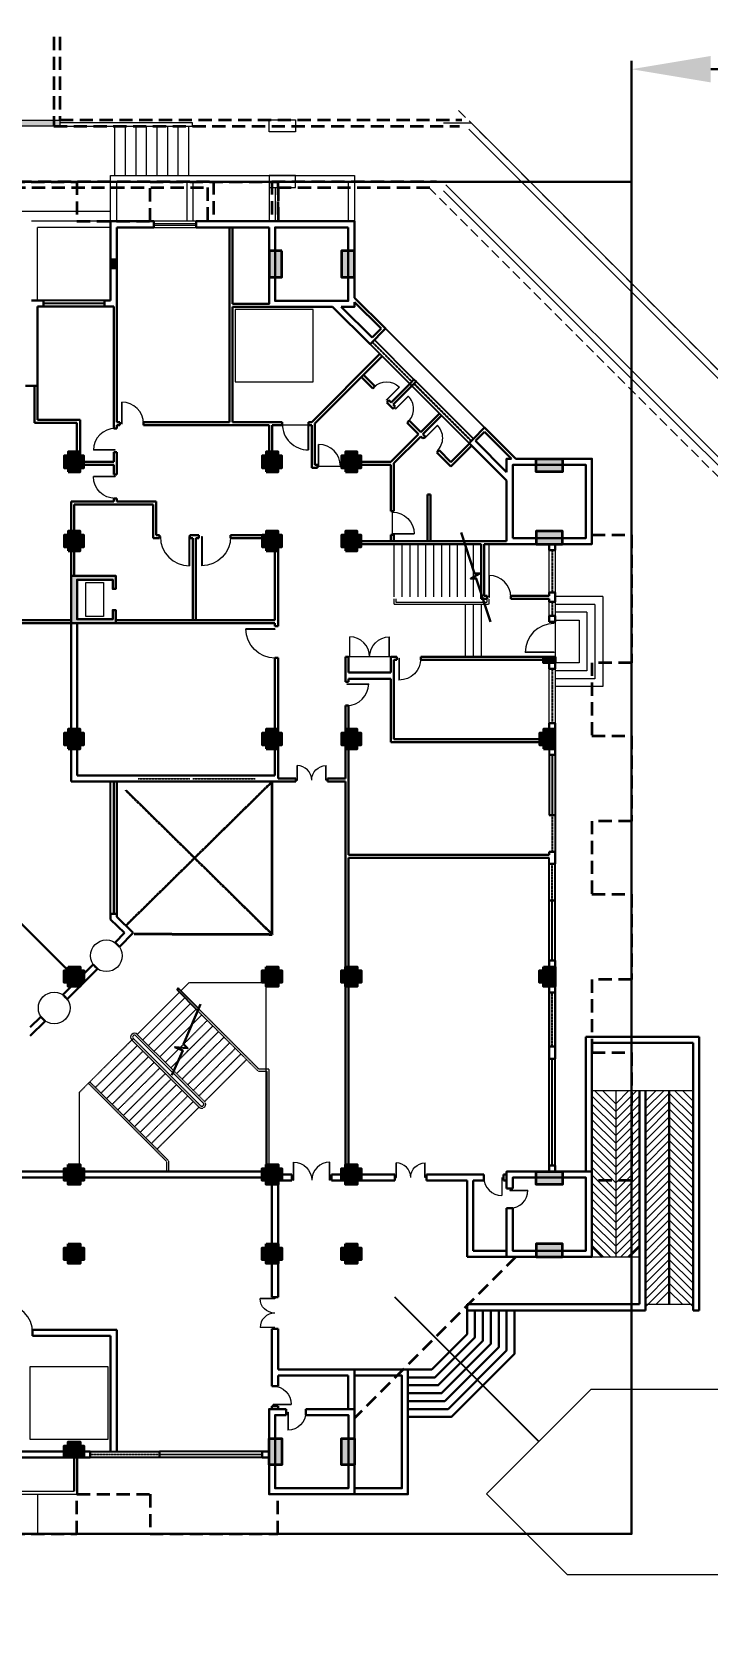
# Model space of a CAD drawing. Header units: inches. Extents: x 5542223 to 12533222, y 497239 to 5189502.
# Drawn here: x 7030110 to 7055711, y 2050837 to 2111526 of the extents above; entities that cross this region are included whole.
import ezdxf

# ---------------------------------------------------------------- set-up
doc = ezdxf.new("R2010")
doc.units = ezdxf.units.IN
doc.header["$MEASUREMENT"] = 0
for name, pattern in [('HIDDEN', [0.375, 0.25, -0.125]), ('HIDDEN2', [0.1875, 0.125, -0.0625]), ('HIDDENX2', [0.75, 0.5, -0.25])]:
    doc.linetypes.add(name, pattern=pattern)
doc.layers.get('0').update_dxf_attribs({"color": 1})
doc.layers.add('BlkTAdmin', color=7, linetype='Continuous')
doc.layers.add('SiteGrid2', color=4, linetype='Continuous')
for name, color, linetype, lineweight in [('BlockLib', 7, 'Continuous', 30), ('BlockSch', 7, 'Continuous', 30), ('col-fill', 7, 'Continuous', 9), ('Column', 7, 'Continuous', 35), ('DOOR', 7, 'Continuous', 9), ('ELE', 7, 'Continuous', 13), ('Elevation5', 7, 'Continuous', 25), ('GH phase i', 7, 'Continuous', 9), ('Glass', 251, 'Continuous', 20), ('lift-car', 7, 'Continuous', 18), ('PROJECTION', 7, 'HIDDEN', 18), ('Projection1', 8, 'HIDDENX2', 35), ('Railling', 7, 'Continuous', 20), ('Ramp', 7, 'Continuous', 13), ('S_Ramp', 7, 'Continuous', 5), ('SchLandscape', 7, 'Continuous', 13), ('sec', 7, 'Continuous', 18), ('STAIR', 253, 'Continuous', 5), ('Stair_Projection', 7, 'HIDDEN2', 18), ('WALL', 7, 'Continuous', 30), ('wall-finish-', 251, 'Continuous', 9)]:
    doc.layers.add(name, color=color, linetype=linetype, lineweight=lineweight)
doc.styles.add('NITIN', font='ARIALN.TTF', dxfattribs={"width": 0.75})
doc.dimstyles.new('Dim', dxfattribs={"dimtxt": 5000, "dimasz": 3000, "dimexe": 200, "dimexo": 100, "dimgap": 1000, "dimtad": 1, "dimtxsty": 'NITIN', "dimcen": 2.5, "dimdle": 2000, "dimclrd": 256, "dimclre": 256, "dimclrt": 256, "dimadec": 0, "dimazin": 0, "dimtfac": 1, "dimtmove": 0, "dimatfit": 3, "dimfxl": 1, "dimlwd": -1, "dimlwe": -1, "dimarcsym": 0})

# ---------------------------------------------------------------- blocks, each defined once
blk = doc.blocks.new('*D162')
at = {"layer": 'BlockSch', "ltscale": 0.1, "transparency": 16777216}
for p, q in [((7052817, 2110335), (7052817, 2109919)), ((7091757, 2110335), (7091757, 2109919)), ((7055817, 2110119), (7088757, 2110119))]:
    blk.add_line(p, q, dxfattribs=at)
for points in [[(7055817, 2110619), (7055817, 2109619), (7052817, 2110119)], [(7088757, 2110619), (7088757, 2109619), (7091757, 2110119)]]:
    blk.add_solid(points, dxfattribs=at)
at = {"layer": 'Defpoints', "color": 0, "ltscale": 0.1, "transparency": 16777216}
for p in [(7052817, 2110435), (7091757, 2110435), (7091757, 2110119)]:
    blk.add_point(p, dxfattribs=at)
at = {"layer": 'BlockSch', "ltscale": 0.1, "transparency": 16777216, "insert": (7072287, 2113672), "char_height": 5000, "attachment_point": 5, "style": 'NITIN'}
blk.add_mtext('38940', dxfattribs=at)
blk = doc.blocks.new('Doorr')
for p, q in [((0, -0.458), (0, -0.444)), ((0, -0.444), (0.917, -0.444)), ((0, -0.458), (0.917, -0.458))]:
    blk.add_line(p, q)
blk.add_arc((0, -0.458), 0.917, 0, 90)
blk = doc.blocks.new('Door')
for p, q in [((0, 0.458), (0, 0.444)), ((0, 0.458), (0.917, 0.458)), ((0, 0.444), (0.917, 0.444))]:
    blk.add_line(p, q)
blk.add_arc((0, 0.458), 0.917, 270, 360)
blk = doc.blocks.new('ACA_LIB')
at = {"layer": 'col-fill', "ltscale": 1.5}
for points in [[(40785, 46465), (41015, 46465), (41015, 46765), (40785, 46765)], [(39285, 34800), (40977, 34800), (40977, 34300), (40865, 34300), (40865, 34650), (39515, 34650), (39515, 33150), (40865, 33150), (40865, 33500), (40977, 33500), (40977, 33000), (39285, 33000)], [(57624, 31730), (57174, 31730), (57174, 31500), (57624, 31500)], [(57625, 28840), (57625, 28990), (57175, 28990), (57175, 28840), (57025, 28840), (57025, 28390), (57175, 28390), (57175, 28240), (57625, 28240), (57625, 28390)], [(57625, 19840), (57625, 19990), (57175, 19990), (57175, 19840), (57025, 19840), (57025, 19390), (57175, 19390), (57175, 19240), (57625, 19240), (57625, 19390)], [(39175, 1840), (39025, 1840), (39025, 1390), (39775, 1390), (39775, 1840), (39625, 1840), (39625, 1990), (39175, 1990)]]:
    blk.add_hatch(color=256, dxfattribs=at).paths.add_polyline_path(points)
at = {"layer": 'col-fill', "linetype": 'Continuous', "ltscale": 1.5}
for points in [[(47275, 47115), (46785, 47115), (46785, 46115), (47275, 46115)], [(50015, 47115), (49525, 47115), (49525, 46115), (50015, 46115)], [(57900, 39230), (57900, 38740), (56900, 38740), (56900, 39230)], [(57900, 36000), (57900, 36490), (56900, 36490), (56900, 36000)], [(57900, 12230), (57900, 11740), (56900, 11740), (56900, 12230)], [(57900, 9000), (57900, 9490), (56900, 9490), (56900, 9000)], [(47275, 1115), (46785, 1115), (46785, 2115), (47275, 2115)], [(50015, 1115), (49525, 1115), (49525, 2115), (50015, 2115)]]:
    blk.add_hatch(color=256, dxfattribs=at).paths.add_polyline_path(points)
at = {"layer": 'col-fill', "ltscale": 1.5}
h = blk.add_hatch(color=256, dxfattribs=at)
h.paths.add_polyline_path([(39625, 38740), (39175, 38740), (39175, 38890), (39400, 39115), (39625, 38890)])
h.paths.add_polyline_path([(39775, 38890), (39625, 38890), (39400, 39115), (39625, 39340), (39775, 39340)])
h.paths.add_polyline_path([(39400, 39115), (39175, 38890), (39025, 38890), (39025, 39340), (39175, 39340)])
h.paths.add_polyline_path([(39625, 39340), (39400, 39115), (39175, 39340), (39175, 39490), (39625, 39490)])
h = blk.add_hatch(color=256, dxfattribs=at)
h.paths.add_polyline_path([(47125, 38740), (46675, 38740), (46675, 38890), (46900, 39115), (47125, 38890)])
h.paths.add_polyline_path([(47275, 38890), (47125, 38890), (46900, 39115), (47125, 39340), (47275, 39340)])
h.paths.add_polyline_path([(46900, 39115), (46675, 38890), (46525, 38890), (46525, 39340), (46675, 39340)])
h.paths.add_polyline_path([(47125, 39340), (46900, 39115), (46675, 39340), (46675, 39490), (47125, 39490)])
h = blk.add_hatch(color=256, dxfattribs=at)
h.paths.add_polyline_path([(50125, 38740), (49675, 38740), (49675, 38890), (49900, 39115), (50125, 38890)])
h.paths.add_polyline_path([(50275, 38890), (50125, 38890), (49900, 39115), (50125, 39340), (50275, 39340)])
h.paths.add_polyline_path([(49900, 39115), (49675, 38890), (49525, 38890), (49525, 39340), (49675, 39340)])
h.paths.add_polyline_path([(50125, 39340), (49900, 39115), (49675, 39340), (49675, 39490), (50125, 39490)])
h = blk.add_hatch(color=256, dxfattribs=at)
h.paths.add_polyline_path([(39625, 35740), (39175, 35740), (39175, 35890), (39400, 36115), (39625, 35890)])
h.paths.add_polyline_path([(39775, 35890), (39625, 35890), (39400, 36115), (39625, 36340), (39775, 36340)])
h.paths.add_polyline_path([(39400, 36115), (39175, 35890), (39025, 35890), (39025, 36340), (39175, 36340)])
h.paths.add_polyline_path([(39625, 36340), (39400, 36115), (39175, 36340), (39175, 36490), (39625, 36490)])
h = blk.add_hatch(color=256, dxfattribs=at)
h.paths.add_polyline_path([(47125, 35740), (46675, 35740), (46675, 35890), (46900, 36115), (47125, 35890)])
h.paths.add_polyline_path([(47275, 35890), (47125, 35890), (46900, 36115), (47125, 36340), (47275, 36340)])
h.paths.add_polyline_path([(46900, 36115), (46675, 35890), (46525, 35890), (46525, 36340), (46675, 36340)])
h.paths.add_polyline_path([(47125, 36340), (46900, 36115), (46675, 36340), (46675, 36490), (47125, 36490)])
h = blk.add_hatch(color=256, dxfattribs=at)
h.paths.add_polyline_path([(50125, 35740), (49675, 35740), (49675, 35890), (49900, 36115), (50125, 35890)])
h.paths.add_polyline_path([(50275, 35890), (50125, 35890), (49900, 36115), (50125, 36340), (50275, 36340)])
h.paths.add_polyline_path([(49900, 36115), (49675, 35890), (49525, 35890), (49525, 36340), (49675, 36340)])
h.paths.add_polyline_path([(50125, 36340), (49900, 36115), (49675, 36340), (49675, 36490), (50125, 36490)])
h = blk.add_hatch(color=256, dxfattribs=at)
h.paths.add_polyline_path([(39625, 28240), (39175, 28240), (39175, 28390), (39400, 28615), (39625, 28390)])
h.paths.add_polyline_path([(39775, 28390), (39625, 28390), (39400, 28615), (39625, 28840), (39775, 28840)])
h.paths.add_polyline_path([(39400, 28615), (39175, 28390), (39025, 28390), (39025, 28840), (39175, 28840)])
h.paths.add_polyline_path([(39625, 28840), (39400, 28615), (39175, 28840), (39175, 28990), (39625, 28990)])
h = blk.add_hatch(color=256, dxfattribs=at)
h.paths.add_polyline_path([(47125, 28240), (46675, 28240), (46675, 28390), (46900, 28615), (47125, 28390)])
h.paths.add_polyline_path([(47275, 28390), (47125, 28390), (46900, 28615), (47125, 28840), (47275, 28840)])
h.paths.add_polyline_path([(46900, 28615), (46675, 28390), (46525, 28390), (46525, 28840), (46675, 28840)])
h.paths.add_polyline_path([(47125, 28840), (46900, 28615), (46675, 28840), (46675, 28990), (47125, 28990)])
h = blk.add_hatch(color=256, dxfattribs=at)
h.paths.add_polyline_path([(50125, 28240), (49675, 28240), (49675, 28390), (49900, 28615), (50125, 28390)])
h.paths.add_polyline_path([(50275, 28390), (50125, 28390), (49900, 28615), (50125, 28840), (50275, 28840)])
h.paths.add_polyline_path([(49900, 28615), (49675, 28390), (49525, 28390), (49525, 28840), (49675, 28840)])
h.paths.add_polyline_path([(50125, 28840), (49900, 28615), (49675, 28840), (49675, 28990), (50125, 28990)])
h = blk.add_hatch(color=256, dxfattribs=at)
h.paths.add_polyline_path([(39625, 19990), (39175, 19990), (39175, 19840), (39400, 19615), (39625, 19840)])
h.paths.add_polyline_path([(39775, 19840), (39625, 19840), (39400, 19615), (39625, 19390), (39775, 19390)])
h.paths.add_polyline_path([(39400, 19615), (39175, 19840), (39025, 19840), (39025, 19390), (39175, 19390)])
h.paths.add_polyline_path([(39625, 19390), (39400, 19615), (39175, 19390), (39175, 19240), (39625, 19240)])
h = blk.add_hatch(color=256, dxfattribs=at)
h.paths.add_polyline_path([(47125, 19990), (46675, 19990), (46675, 19840), (46900, 19615), (47125, 19840)])
h.paths.add_polyline_path([(47275, 19840), (47125, 19840), (46900, 19615), (47125, 19390), (47275, 19390)])
h.paths.add_polyline_path([(46900, 19615), (46675, 19840), (46525, 19840), (46525, 19390), (46675, 19390)])
h.paths.add_polyline_path([(47125, 19390), (46900, 19615), (46675, 19390), (46675, 19240), (47125, 19240)])
h = blk.add_hatch(color=256, dxfattribs=at)
h.paths.add_polyline_path([(50125, 19990), (49675, 19990), (49675, 19840), (49900, 19615), (50125, 19840)])
h.paths.add_polyline_path([(50275, 19840), (50125, 19840), (49900, 19615), (50125, 19390), (50275, 19390)])
h.paths.add_polyline_path([(49900, 19615), (49675, 19840), (49525, 19840), (49525, 19390), (49675, 19390)])
h.paths.add_polyline_path([(50125, 19390), (49900, 19615), (49675, 19390), (49675, 19240), (50125, 19240)])
h = blk.add_hatch(color=256, dxfattribs=at)
h.paths.add_polyline_path([(39625, 12490), (39175, 12490), (39175, 12340), (39400, 12115), (39625, 12340)])
h.paths.add_polyline_path([(39775, 12340), (39625, 12340), (39400, 12115), (39625, 11890), (39775, 11890)])
h.paths.add_polyline_path([(39400, 12115), (39175, 12340), (39025, 12340), (39025, 11890), (39175, 11890)])
h.paths.add_polyline_path([(39625, 11890), (39400, 12115), (39175, 11890), (39175, 11740), (39625, 11740)])
h = blk.add_hatch(color=256, dxfattribs=at)
h.paths.add_polyline_path([(47125, 12490), (46675, 12490), (46675, 12340), (46900, 12115), (47125, 12340)])
h.paths.add_polyline_path([(47275, 12340), (47125, 12340), (46900, 12115), (47125, 11890), (47275, 11890)])
h.paths.add_polyline_path([(46900, 12115), (46675, 12340), (46525, 12340), (46525, 11890), (46675, 11890)])
h.paths.add_polyline_path([(47125, 11890), (46900, 12115), (46675, 11890), (46675, 11740), (47125, 11740)])
h = blk.add_hatch(color=256, dxfattribs=at)
h.paths.add_polyline_path([(50125, 12490), (49675, 12490), (49675, 12340), (49900, 12115), (50125, 12340)])
h.paths.add_polyline_path([(50275, 12340), (50125, 12340), (49900, 12115), (50125, 11890), (50275, 11890)])
h.paths.add_polyline_path([(49900, 12115), (49675, 12340), (49525, 12340), (49525, 11890), (49675, 11890)])
h.paths.add_polyline_path([(50125, 11890), (49900, 12115), (49675, 11890), (49675, 11740), (50125, 11740)])
h = blk.add_hatch(color=256, dxfattribs=at)
h.paths.add_polyline_path([(39625, 9490), (39175, 9490), (39175, 9340), (39400, 9115), (39625, 9340)])
h.paths.add_polyline_path([(39775, 9340), (39625, 9340), (39400, 9115), (39625, 8890), (39775, 8890)])
h.paths.add_polyline_path([(39400, 9115), (39175, 9340), (39025, 9340), (39025, 8890), (39175, 8890)])
h.paths.add_polyline_path([(39625, 8890), (39400, 9115), (39175, 8890), (39175, 8740), (39625, 8740)])
h = blk.add_hatch(color=256, dxfattribs=at)
h.paths.add_polyline_path([(47125, 9490), (46675, 9490), (46675, 9340), (46900, 9115), (47125, 9340)])
h.paths.add_polyline_path([(47275, 9340), (47125, 9340), (46900, 9115), (47125, 8890), (47275, 8890)])
h.paths.add_polyline_path([(46900, 9115), (46675, 9340), (46525, 9340), (46525, 8890), (46675, 8890)])
h.paths.add_polyline_path([(47125, 8890), (46900, 9115), (46675, 8890), (46675, 8740), (47125, 8740)])
h = blk.add_hatch(color=256, dxfattribs=at)
h.paths.add_polyline_path([(50125, 9490), (49675, 9490), (49675, 9340), (49900, 9115), (50125, 9340)])
h.paths.add_polyline_path([(50275, 9340), (50125, 9340), (49900, 9115), (50125, 8890), (50275, 8890)])
h.paths.add_polyline_path([(49900, 9115), (49675, 9340), (49525, 9340), (49525, 8890), (49675, 8890)])
h.paths.add_polyline_path([(50125, 8890), (49900, 9115), (49675, 8890), (49675, 8740), (50125, 8740)])
at = {"layer": 'GH phase i'}
blk.add_hatch(color=256, dxfattribs=at).paths.add_polyline_path([(36285, 52060), (38865, 52060), (38865, 51838), (36285, 51838)])
at = {"ltscale": 1.5}
for p, q in [((58785, 17330), (63075, 17330)), ((58785, 12230), (58785, 17330)), ((59015, 17100), (62845, 17100)), ((59015, 12230), (59015, 17100)), ((62845, 17100), (62845, 6970)), ((63075, 17330), (63075, 6970)), ((60815, 15300), (60815, 7200)), ((61045, 15300), (61045, 6970)), ((61045, 15300), (61045, 6970)), ((61945, 7200), (61945, 15300)), ((60815, 11614), (60815, 7200)), ((54285, 7200), (60815, 7200)), ((54285, 6970), (54285, 7200)), ((54285, 6970), (61045, 6970)), ((60815, 7200), (59015, 7200)), ((60815, 7200), (59015, 7200)), ((62845, 6970), (63075, 6970)), ((39400, 1390), (39400, 115)), ((39515, 1390), (39515, 0))]:
    blk.add_line(p, q, dxfattribs=at)
for points in [[(54066, 36438), (54570, 34885), (54769, 34889), (54424, 34690), (54632, 34697), (55167, 33049)], [(43104, 15886), (43515, 16809), (43217, 16942), (43700, 16901), (43546, 17055), (44182, 18573)], [(54285, 6970), (54285, 6070), (52945, 4730), (52045, 4730)], [(54585, 6970), (54585, 5946), (53069, 4430), (52045, 4430)], [(54885, 6970), (54885, 5821), (53194, 4130), (52045, 4130)], [(55185, 6970), (55185, 5697), (53318, 3830), (52045, 3830)], [(55485, 6970), (55485, 5573), (53442, 3530), (52045, 3530)], [(55785, 6970), (55785, 5449), (53566, 3230), (52045, 3230)], [(56085, 6970), (56085, 5324), (53691, 2930), (52045, 2930)], [(50015, 230), (50015, 4730), (52045, 4730), (52045, 0), (50015, 0)], [(50015, 4500), (51815, 4500), (51815, 230), (50015, 230)]]:
    blk.add_lwpolyline(points, dxfattribs=at)
at = {"layer": 'Column', "ltscale": 1.5}
blk.add_lwpolyline([(40785, 46465), (41015, 46465), (41015, 46765), (40785, 46765)], close=True, dxfattribs=at)
at = {"layer": 'Column', "linetype": 'Continuous', "ltscale": 1.5}
for points in [[(47275, 47115), (46785, 47115), (46785, 46115), (47275, 46115), (47275, 47115), (47275, 47115)], [(50015, 47115), (49525, 47115), (49525, 46115), (50015, 46115), (50015, 47115), (50015, 47115)], [(57900, 39230), (57900, 38740), (56900, 38740), (56900, 39230), (57900, 39230), (57900, 39230)], [(57900, 36000), (57900, 36490), (56900, 36490), (56900, 36000), (57900, 36000), (57900, 36000)], [(57900, 12230), (57900, 11740), (56900, 11740), (56900, 12230), (57900, 12230), (57900, 12230)], [(57900, 9000), (57900, 9490), (56900, 9490), (56900, 9000), (57900, 9000), (57900, 9000)], [(47275, 1115), (46785, 1115), (46785, 2115), (47275, 2115), (47275, 1115), (47275, 1115)], [(50015, 1115), (49525, 1115), (49525, 2115), (50015, 2115), (50015, 1115), (50015, 1115)]]:
    blk.add_lwpolyline(points, dxfattribs=at)
at = {"layer": 'Column', "ltscale": 1.5}
for points in [[(39175, 38740), (39625, 38740), (39625, 38890), (39775, 38890), (39775, 39340), (39625, 39340), (39625, 39490), (39175, 39490), (39175, 39340), (39025, 39340), (39025, 38890), (39175, 38890), (39175, 38740)], [(39175, 38740), (39625, 38740), (39625, 38890), (39775, 38890), (39775, 39340), (39625, 39340), (39625, 39490), (39175, 39490), (39175, 39340), (39025, 39340), (39025, 38890), (39175, 38890), (39175, 38740)], [(46675, 38740), (47125, 38740), (47125, 38890), (47275, 38890), (47275, 39340), (47125, 39340), (47125, 39490), (46675, 39490), (46675, 39340), (46525, 39340), (46525, 38890), (46675, 38890), (46675, 38740)], [(49675, 38740), (50125, 38740), (50125, 38890), (50275, 38890), (50275, 39340), (50125, 39340), (50125, 39490), (49675, 39490), (49675, 39340), (49525, 39340), (49525, 38890), (49675, 38890), (49675, 38740)], [(39175, 35740), (39625, 35740), (39625, 35890), (39775, 35890), (39775, 36340), (39625, 36340), (39625, 36490), (39175, 36490), (39175, 36340), (39025, 36340), (39025, 35890), (39175, 35890), (39175, 35740)], [(39175, 35740), (39625, 35740), (39625, 35890), (39775, 35890), (39775, 36340), (39625, 36340), (39625, 36490), (39175, 36490), (39175, 36340), (39025, 36340), (39025, 35890), (39175, 35890), (39175, 35740)], [(46675, 35740), (47125, 35740), (47125, 35890), (47275, 35890), (47275, 36340), (47125, 36340), (47125, 36490), (46675, 36490), (46675, 36340), (46525, 36340), (46525, 35890), (46675, 35890), (46675, 35740)], [(49675, 35740), (50125, 35740), (50125, 35890), (50275, 35890), (50275, 36340), (50125, 36340), (50125, 36490), (49675, 36490), (49675, 36340), (49525, 36340), (49525, 35890), (49675, 35890), (49675, 35740)], [(57624, 31730), (57624, 31500), (57174, 31500), (57174, 31730), (57624, 31730)], [(39175, 28240), (39625, 28240), (39625, 28390), (39775, 28390), (39775, 28840), (39625, 28840), (39625, 28990), (39175, 28990), (39175, 28840), (39025, 28840), (39025, 28390), (39175, 28390), (39175, 28240)], [(39175, 28240), (39625, 28240), (39625, 28390), (39775, 28390), (39775, 28840), (39625, 28840), (39625, 28990), (39175, 28990), (39175, 28840), (39025, 28840), (39025, 28390), (39175, 28390), (39175, 28240)], [(46675, 28240), (47125, 28240), (47125, 28390), (47275, 28390), (47275, 28840), (47125, 28840), (47125, 28990), (46675, 28990), (46675, 28840), (46525, 28840), (46525, 28390), (46675, 28390), (46675, 28240)], [(49675, 28240), (50125, 28240), (50125, 28390), (50275, 28390), (50275, 28840), (50125, 28840), (50125, 28990), (49675, 28990), (49675, 28840), (49525, 28840), (49525, 28390), (49675, 28390), (49675, 28240)], [(57175, 28240), (57625, 28240), (57625, 28390), (57625, 28390), (57625, 28840), (57625, 28840), (57625, 28990), (57175, 28990), (57175, 28840), (57025, 28840), (57025, 28390), (57175, 28390), (57175, 28240)], [(39175, 19990), (39625, 19990), (39625, 19840), (39775, 19840), (39775, 19390), (39625, 19390), (39625, 19240), (39175, 19240), (39175, 19390), (39025, 19390), (39025, 19840), (39175, 19840), (39175, 19990)], [(39175, 19990), (39625, 19990), (39625, 19840), (39775, 19840), (39775, 19390), (39625, 19390), (39625, 19240), (39175, 19240), (39175, 19390), (39025, 19390), (39025, 19840), (39175, 19840), (39175, 19990)], [(46675, 19990), (47125, 19990), (47125, 19840), (47275, 19840), (47275, 19390), (47125, 19390), (47125, 19240), (46675, 19240), (46675, 19390), (46525, 19390), (46525, 19840), (46675, 19840), (46675, 19990)], [(49675, 19990), (50125, 19990), (50125, 19840), (50275, 19840), (50275, 19390), (50125, 19390), (50125, 19240), (49675, 19240), (49675, 19390), (49525, 19390), (49525, 19840), (49675, 19840), (49675, 19990)], [(57175, 19990), (57625, 19990), (57625, 19840), (57625, 19840), (57625, 19390), (57625, 19390), (57625, 19240), (57175, 19240), (57175, 19390), (57025, 19390), (57025, 19840), (57175, 19840), (57175, 19990)], [(39175, 12490), (39625, 12490), (39625, 12340), (39775, 12340), (39775, 11890), (39625, 11890), (39625, 11740), (39175, 11740), (39175, 11890), (39025, 11890), (39025, 12340), (39175, 12340), (39175, 12490)], [(39175, 12490), (39625, 12490), (39625, 12340), (39775, 12340), (39775, 11890), (39625, 11890), (39625, 11740), (39175, 11740), (39175, 11890), (39025, 11890), (39025, 12340), (39175, 12340), (39175, 12490)], [(46675, 12490), (47125, 12490), (47125, 12340), (47275, 12340), (47275, 11890), (47125, 11890), (47125, 11740), (46675, 11740), (46675, 11890), (46525, 11890), (46525, 12340), (46675, 12340), (46675, 12490)], [(49675, 12490), (50125, 12490), (50125, 12340), (50275, 12340), (50275, 11890), (50125, 11890), (50125, 11740), (49675, 11740), (49675, 11890), (49525, 11890), (49525, 12340), (49675, 12340), (49675, 12490)], [(39175, 9490), (39625, 9490), (39625, 9340), (39775, 9340), (39775, 8890), (39625, 8890), (39625, 8740), (39175, 8740), (39175, 8890), (39025, 8890), (39025, 9340), (39175, 9340), (39175, 9490)], [(39175, 9490), (39625, 9490), (39625, 9340), (39775, 9340), (39775, 8890), (39625, 8890), (39625, 8740), (39175, 8740), (39175, 8890), (39025, 8890), (39025, 9340), (39175, 9340), (39175, 9490)], [(46675, 9490), (47125, 9490), (47125, 9340), (47275, 9340), (47275, 8890), (47125, 8890), (47125, 8740), (46675, 8740), (46675, 8890), (46525, 8890), (46525, 9340), (46675, 9340), (46675, 9490)], [(49675, 9490), (50125, 9490), (50125, 9340), (50275, 9340), (50275, 8890), (50125, 8890), (50125, 8740), (49675, 8740), (49675, 8890), (49525, 8890), (49525, 9340), (49675, 9340), (49675, 9490)], [(39775, 1390), (39025, 1390), (39025, 1840), (39175, 1840), (39175, 1990), (39625, 1990), (39625, 1840), (39775, 1840), (39775, 1390)]]:
    blk.add_lwpolyline(points, dxfattribs=at)
at = {"layer": 'Column', "color": 1, "ltscale": 1.5}
for points in [[(59015, 9400), (59415, 9000)], [(60415, 9000), (60815, 9400)]]:
    blk.add_lwpolyline(points, dxfattribs=at)
at = {"layer": 'DOOR', "ltscale": 1.5}
for p, q in [((48625, 38947), (49525, 38947)), ((51457, 36345), (51457, 37245))]:
    blk.add_line(p, q, dxfattribs=at)
at = {"layer": 'ELE'}
blk.add_line((48285, 40500), (47285, 40500), dxfattribs=at)
at = {"layer": 'Elevation5', "ltscale": 1.5}
for p, q in [((40555, 45230), (38245, 45230)), ((40555, 45000), (38245, 45000)), ((52275, 42240), (50775, 43740)), ((54949, 40414), (51199, 44164)), ((52112, 42077), (50612, 43577)), ((54362, 39827), (52193, 41996)), ((54525, 39990), (52356, 42158)), ((57395, 28390), (57395, 25735)), ((57625, 28390), (57625, 24230)), ((57395, 20220), (57395, 24115)), ((57625, 20220), (57625, 24000)), ((44078, 18325), (43313, 19096)), ((44110, 18400), (43366, 19149)), ((57395, 12460), (57395, 16500)), ((57625, 12460), (57625, 16500)), ((46520, 1390), (39973, 1390)), ((40005, 1620), (42630, 1620)), ((46520, 1620), (42630, 1620))]:
    blk.add_line(p, q, dxfattribs=at)
at = {"layer": 'Elevation5', "ltscale": 3}
for p, q in [((40785, 21990), (40785, 27000)), ((41015, 27000), (41015, 21990))]:
    blk.add_line(p, q, dxfattribs=at)
blk.add_lwpolyline([(41015, 22676), (41015, 22676)], dxfattribs=at)
at = {"layer": 'Elevation5', "ltscale": 1.5}
blk.add_arc((43339, 19123), 37.5, 45, 225, dxfattribs=at)
at = {"layer": 'GH phase i'}
for points in [[(36285, 52060), (38865, 52060), (38865, 51838), (36285, 51838)], [(47785, 51618), (46785, 51618), (46785, 52068), (47785, 52068)], [(47785, 49958), (46785, 49958), (46785, 49508), (47785, 49508)]]:
    blk.add_lwpolyline(points, close=True, dxfattribs=at)
at = {"layer": 'Glass', "lineweight": 0, "ltscale": 1.5}
for p, q in [((42424, 48147), (44024, 48147)), ((42424, 48084), (44024, 48084))]:
    blk.add_line(p, q, dxfattribs=at)
at = {"layer": 'Glass', "ltscale": 1.5}
for p, q in [((40555, 45125), (38245, 45125)), ((40555, 45105), (38245, 45105)), ((57500, 28010), (57500, 25735)), ((57520, 28010), (57520, 25735)), ((40885, 27000), (40885, 21990)), ((40932, 27000), (40932, 21990)), ((57500, 20220), (57500, 22495)), ((57520, 20220), (57520, 22495)), ((57500, 12460), (57500, 16500)), ((57520, 12460), (57520, 16500)), ((46520, 1515), (42630, 1515)), ((46520, 1495), (42630, 1495))]:
    blk.add_line(p, q, dxfattribs=at)
at = {"layer": 'Glass', "linetype": 'HIDDENX2', "ltscale": 1.5}
for p, q in [((50686, 43651), (52186, 42151)), ((50700, 43665), (52200, 42165)), ((54436, 39901), (52267, 42070)), ((54450, 39915), (52282, 42084)), ((57500, 35767), (57500, 34160)), ((57520, 35767), (57520, 34160)), ((57500, 33815), (57500, 33282)), ((57520, 33815), (57520, 33282)), ((57500, 31270), (57500, 29220)), ((57520, 31270), (57520, 29220)), ((41823, 27125), (43785, 27125)), ((41823, 27105), (43785, 27105)), ((43900, 27125), (46255, 27125)), ((43900, 27105), (46255, 27105)), ((57500, 25735), (57500, 24345)), ((57520, 25735), (57520, 24345)), ((57500, 22495), (57500, 23885)), ((57520, 22495), (57520, 23885)), ((57500, 16960), (57500, 19010)), ((57520, 16960), (57520, 19010)), ((42630, 1515), (40005, 1515)), ((42630, 1495), (40005, 1495))]:
    blk.add_line(p, q, dxfattribs=at)
at = {"layer": 'Glass', "ltscale": 1.5}
for centre in [(40623, 20402), (38646, 18425)]:
    blk.add_circle(centre, 600, dxfattribs=at)
at = {"layer": 'lift-car', "ltscale": 0.6}
blk.add_lwpolyline([(39840, 34550), (40519, 34550), (40519, 33255), (39840, 33255)], close=True, dxfattribs=at)
at = {"layer": 'Projection1', "ltscale": 1000}
for p, q in [((38635, 55215), (38635, 51838)), ((38865, 55215), (38865, 52068)), ((38635, 51838), (53998, 51838)), ((38865, 52068), (54093, 52068)), ((36305, 49508), (44455, 49508)), ((36535, 49738), (44685, 49738)), ((44455, 49508), (44455, 48230)), ((44685, 49738), (44685, 48230)), ((46895, 49738), (46895, 48230)), ((46895, 49738), (53128, 49738)), ((47125, 49508), (47125, 48230)), ((47125, 49508), (53033, 49508)), ((56133, 9000), (50015, 2882))]:
    blk.add_line(p, q, dxfattribs=at)
at = {"layer": 'Projection1', "ltscale": 3}
for p, q in [((46900, 27000), (41354, 21539)), ((46900, 21230), (46900, 27000)), ((41354, 26676), (46900, 21215)), ((41676, 21233), (46900, 21215))]:
    blk.add_line(p, q, dxfattribs=at)
at = {"layer": 'Projection1', "ltscale": 1.5}
for q in [(39250, 19198), (39145, 18759)]:
    blk.add_line((38980, 18924), q, dxfattribs=at)
at = {"layer": 'Projection1', "ltscale": 1000}
for points in [[(22670, 48230), (22670, 49730), (27510, 49730), (27510, 48230), (30280, 48230), (30280, 49730), (33510, 49730), (33510, 48230), (36280, 48230), (36280, 49730), (39510, 49730), (39510, 48230), (42280, 48230), (42280, 49730), (47120, 49730), (47120, 48230)], [(59015, 36345), (60515, 36345), (60515, 31505), (59015, 31505), (59015, 28735), (60515, 28735), (60515, 25505), (59015, 25505), (59015, 22735), (60515, 22735), (60515, 19505), (59015, 19505), (59015, 16735), (60515, 16735), (60515, 11895), (59015, 11895)], [(22670, 0), (22670, -1500), (27510, -1500), (27510, 0), (30280, 0), (30280, -1500), (33510, -1500), (33510, 0), (36280, 0), (36280, -1500), (39510, -1500), (39510, 0), (42280, 0), (42280, -1500), (47120, -1500), (47120, 0)]]:
    blk.add_lwpolyline(points, dxfattribs=at)
at = {"layer": 'Railling', "ltscale": 1.5}
for p, q in [((40785, 48230), (37785, 48230)), ((38015, 45230), (38015, 48000)), ((40785, 48000), (38015, 48000)), ((43143, 15973), (41742, 17373)), ((43176, 16046), (41795, 17426))]:
    blk.add_line(p, q, dxfattribs=at)
for radius in [148, 72.8]:
    blk.add_arc((41691, 17322), radius, 45, 225, dxfattribs=at)
at = {"layer": 'S_Ramp'}
for p, q in [((59015, 15300), (62845, 15300)), ((59915, 15300), (59915, 9000)), ((59015, 9000), (60815, 9000)), ((61045, 7200), (62845, 7200)), ((61045, 7200), (62845, 7200))]:
    blk.add_line(p, q, dxfattribs=at)
for points in [[(59115, 15300), (59915, 14500), (60715, 15300)], [(59415, 15300), (59915, 14800), (60415, 15300)], [(61445, 15300), (61045, 14900)], [(61745, 15300), (61045, 14600)], [(62845, 14300), (61945, 15200), (61045, 14300)], [(62845, 14600), (62145, 15300)], [(62845, 14900), (62445, 15300)], [(59015, 15100), (59915, 14200), (60815, 15100)], [(59015, 14800), (59915, 13900), (60815, 14800)], [(62845, 14000), (61945, 14900), (61045, 14000)], [(62845, 13700), (61945, 14600), (61045, 13700)], [(59015, 14500), (59915, 13600), (60815, 14500)], [(59015, 14200), (59915, 13300), (60815, 14200)], [(62845, 13400), (61945, 14300), (61045, 13400)], [(62845, 13100), (61945, 14000), (61045, 13100)], [(59015, 13900), (59915, 13000), (60815, 13900)], [(59015, 13600), (59915, 12700), (60815, 13600)], [(62845, 12800), (61945, 13700), (61045, 12800)], [(62845, 12500), (61945, 13400), (61045, 12500)], [(59015, 13300), (59915, 12400), (60815, 13300)], [(59015, 13000), (59915, 12100), (60815, 13000)], [(62845, 12200), (61945, 13100), (61045, 12200)], [(62845, 11900), (61945, 12800), (61045, 11900)], [(59015, 12700), (59915, 11800), (60815, 12700)], [(59015, 12400), (59915, 11500), (60815, 12400)], [(62845, 11600), (61945, 12500), (61045, 11600)], [(62845, 11300), (61945, 12200), (61045, 11300)], [(59015, 12100), (59915, 11200), (60815, 12100)], [(59015, 11800), (59915, 10900), (60815, 11800)], [(62845, 11000), (61945, 11900), (61045, 11000)], [(62845, 10700), (61945, 11600), (61045, 10700)], [(59015, 11500), (59915, 10600), (60815, 11500)], [(59015, 11200), (59915, 10300), (60815, 11200)], [(62845, 10400), (61945, 11300), (61045, 10400)], [(62845, 10100), (61945, 11000), (61045, 10100)], [(59015, 10900), (59915, 10000), (60815, 10900)], [(59015, 10600), (59915, 9700), (60815, 10600)], [(62845, 9800), (61945, 10700), (61045, 9800)], [(62845, 9500), (61945, 10400), (61045, 9500)], [(59015, 10300), (59915, 9400), (60815, 10300)], [(59015, 10000), (59915, 9100), (60815, 10000)], [(62845, 9200), (61945, 10100), (61045, 9200)], [(62845, 8900), (61945, 9800), (61045, 8900)], [(59015, 9700), (59715, 9000)], [(60115, 9000), (60815, 9700)], [(62845, 8600), (61945, 9500), (61045, 8600)], [(62845, 8300), (61945, 9200), (61045, 8300)], [(62845, 8000), (61945, 8900), (61045, 8000)], [(62845, 7700), (61945, 8600), (61045, 7700)], [(62845, 7400), (61945, 8300), (61045, 7400)], [(62845, 7100), (61945, 8000), (61045, 7100)], [(62445, 7200), (61945, 7700), (61445, 7200)]]:
    blk.add_lwpolyline(points, dxfattribs=at)
at = {"layer": 'sec', "lineweight": 0, "ltscale": 1.5}
for p, q in [((44024, 48230), (42424, 48230)), ((42424, 48000), (44024, 48000)), ((36510, 115), (39400, 115)), ((36510, 0), (39515, 0)), ((38015, 0), (38015, -1500)), ((33515, -1500), (38015, -1500))]:
    blk.add_line(p, q, dxfattribs=at)
at = {"layer": 'STAIR', "ltscale": 0.6}
for p, q in [((40935, 51838), (40935, 49958)), ((41335, 51838), (41335, 49958)), ((41735, 51838), (41735, 49958)), ((42135, 51838), (42135, 49958)), ((42535, 51838), (42535, 49958)), ((42935, 51838), (42935, 49958)), ((43335, 51838), (43335, 49958)), ((43735, 51838), (43735, 49958)), ((40785, 48230), (40785, 49958)), ((40785, 49958), (50015, 49958)), ((50015, 49958), (50015, 48230)), ((41015, 49728), (49785, 49728)), ((41015, 48230), (41015, 49728)), ((43685, 48230), (43685, 49728)), ((43915, 48230), (43915, 49728)), ((46785, 49508), (46785, 48230)), ((47015, 49508), (47015, 48230)), ((49785, 49728), (49785, 48230)), ((57400, 34160), (57400, 35767)), ((57625, 35767), (57625, 34160)), ((59425, 34015), (57625, 34015)), ((59425, 34015), (59425, 30600)), ((57400, 33052), (57400, 33815)), ((57625, 33815), (57625, 33282)), ((59125, 33715), (57625, 33715)), ((58825, 33415), (57625, 33415)), ((58825, 33415), (58825, 31200)), ((59125, 33715), (59125, 30900)), ((57625, 33115), (58525, 33115)), ((57625, 33115), (57625, 31500)), ((58525, 33115), (58525, 31500)), ((57400, 29220), (57400, 31270)), ((58525, 31500), (57625, 31500)), ((57625, 31270), (57625, 29220)), ((58825, 31200), (57625, 31200)), ((59125, 30900), (57625, 30900)), ((59425, 30600), (57625, 30600)), ((57400, 19010), (57400, 16960)), ((57625, 16960), (57625, 19010))]:
    blk.add_line(p, q, dxfattribs=at)
at = {"layer": 'STAIR', "ltscale": 1.5}
for p, q in [((51515, 36000), (51515, 34000)), ((51815, 36000), (51815, 34000)), ((52115, 36000), (52115, 34000)), ((52415, 36000), (52415, 34000)), ((52715, 36000), (52715, 34000)), ((53015, 36000), (53015, 34000)), ((53315, 36000), (53315, 34000)), ((53615, 36000), (53615, 34000)), ((53915, 36000), (53915, 34000)), ((54215, 36000), (54215, 34000)), ((51515, 33925), (51515, 33730)), ((51590, 33925), (51590, 33805)), ((54215, 33730), (54215, 31725)), ((54515, 33730), (54515, 31725)), ((54815, 33730), (54815, 31725)), ((55945, 33930), (56220, 33930)), ((51400, 31730), (49790, 31730)), ((41795, 17426), (43389, 19020)), ((43442, 19073), (43754, 19385)), ((42008, 17214), (43599, 18805)), ((42220, 17002), (43811, 18593)), ((42432, 16790), (44023, 18381)), ((42644, 16578), (44235, 18169)), ((42856, 16366), (43546, 17055)), ((43068, 16153), (43348, 16433)), ((43667, 16752), (43725, 16810))]:
    blk.add_line(p, q, dxfattribs=at)
at = {"layer": 'STAIR', "ltscale": 0.6}
for points in [[(38865, 51838), (43885, 51838), (43885, 51953), (38865, 51953)], [(23015, 48615), (40785, 48615)]]:
    blk.add_lwpolyline(points, dxfattribs=at)
at = {"layer": 'Stair_Projection', "ltscale": 15}
for p, q in [((54515, 36000), (54515, 34000)), ((55115, 36000), (55115, 34000)), ((51515, 33730), (55115, 33730)), ((51590, 33805), (55040, 33805)), ((55040, 33925), (55040, 33805)), ((55115, 33925), (55115, 33730)), ((43754, 19385), (46677, 19385)), ((46677, 12227), (46677, 19385)), ((46376, 16028), (44078, 18325)), ((46406, 16103), (44110, 18400)), ((43348, 16433), (44659, 17744)), ((43546, 17055), (44447, 17957)), ((39995, 15626), (41640, 17270)), ((40208, 15414), (41799, 17005)), ((44132, 14672), (41586, 17217)), ((44185, 14725), (41639, 17270)), ((43280, 15941), (44871, 17532)), ((43493, 15729), (45084, 17320)), ((43705, 15517), (45296, 17108)), ((40420, 15202), (42011, 16793)), ((40632, 14990), (42223, 16581)), ((43917, 15305), (45508, 16896)), ((44129, 15093), (45720, 16684)), ((44341, 14881), (45932, 16472)), ((40844, 14778), (42435, 16369)), ((41056, 14565), (42647, 16156)), ((41268, 14353), (42859, 15944)), ((44288, 14828), (43143, 15973)), ((44341, 14881), (43176, 16046)), ((46376, 16028), (46710, 16028)), ((46785, 16103), (46406, 16103)), ((46710, 12490), (46710, 16028)), ((46785, 12490), (46785, 16103)), ((39606, 15236), (39995, 15626)), ((39606, 12227), (39606, 15236)), ((42906, 12608), (39942, 15573)), ((42981, 12639), (39995, 15626)), ((41480, 14141), (43071, 15732)), ((41692, 13929), (43283, 15520)), ((41905, 13717), (43496, 15308)), ((42117, 13505), (43708, 15096)), ((42329, 13293), (43920, 14884)), ((42541, 13081), (44132, 14672)), ((42906, 12608), (42906, 12230)), ((42981, 12639), (42981, 12230))]:
    blk.add_line(p, q, dxfattribs=at)
for radius in [148, 148, 72.8]:
    blk.add_arc((44237, 14776), radius, 225, 45, dxfattribs=at)
at = {"layer": 'WALL', "ltscale": 1.5}
for p, q in [((40785, 48230), (40785, 45230)), ((40785, 48230), (42424, 48230)), ((41015, 48000), (42421, 48000)), ((41015, 40615), (41015, 48000)), ((42409, 48000), (42424, 48000)), ((42424, 48222), (42424, 48000)), ((44024, 48222), (44024, 48000)), ((44024, 48000), (46785, 48000)), ((45285, 40615), (45285, 48000)), ((45400, 45097), (45400, 48000)), ((38245, 45230), (37785, 45230)), ((40900, 45000), (38014, 45000)), ((38015, 45000), (38015, 42000)), ((38245, 45000), (38015, 45000)), ((38245, 45000), (38245, 45230)), ((40785, 45230), (40555, 45230)), ((40555, 45000), (40555, 45230)), ((40900, 45000), (40555, 45000)), ((40900, 40385), (40900, 45000)), ((45400, 40615), (45400, 44982)), ((50693, 43821), (49514, 44982)), ((50015, 45327), (51199, 44164)), ((50015, 45163), (51036, 44164)), ((50612, 43577), (50775, 43740)), ((50693, 43821), (51036, 44164)), ((50775, 43740), (50775, 43740)), ((48400, 40615), (50987, 43202)), ((48515, 40567), (51068, 43121)), ((38015, 42000), (37555, 42000)), ((37900, 40597), (37900, 42000)), ((38015, 40712), (38015, 42000)), ((50712, 41900), (50280, 42332)), ((50793, 41981), (50361, 42413)), ((50793, 41981), (50712, 41900)), ((51405, 41370), (52112, 42077)), ((51486, 41288), (52193, 41996)), ((52112, 42077), (52275, 42240)), ((52112, 42077), (52112, 42077)), ((52193, 41996), (52112, 42077)), ((52193, 41996), (52356, 42158)), ((52193, 41996), (52193, 41996)), ((52356, 42158), (52275, 42240)), ((51323, 41451), (51242, 41370)), ((51486, 41126), (51242, 41370)), ((51405, 41370), (51323, 41451)), ((51567, 41207), (51486, 41288)), ((38015, 40712), (39625, 40712)), ((39625, 38930), (39625, 40712)), ((51567, 41207), (51486, 41126)), ((52098, 40677), (52016, 40596)), ((52530, 40245), (52098, 40677)), ((52530, 40245), (53237, 40952)), ((52611, 40163), (53318, 40871)), ((37900, 40597), (39510, 40597)), ((39510, 38930), (39510, 40597)), ((41015, 40385), (40900, 40385)), ((41129, 40499), (41014, 40499)), ((41129, 40615), (41015, 40615)), ((41015, 40385), (41015, 40500)), ((41129, 40500), (41015, 40500)), ((41129, 40499), (41129, 40615)), ((45285, 40615), (42029, 40615)), ((42029, 40615), (42029, 40499)), ((46785, 40500), (42029, 40500)), ((47285, 40615), (45400, 40615)), ((46785, 40500), (46785, 39415)), ((46900, 40500), (46900, 39415)), ((46900, 40500), (47285, 40500)), ((47285, 40500), (47285, 40615)), ((48285, 40615), (48285, 40500)), ((48285, 40615), (48400, 40615)), ((48400, 40500), (48285, 40500)), ((48400, 38890), (48400, 40500)), ((48515, 39005), (48515, 40567)), ((51400, 39115), (52448, 40163)), ((51515, 39067), (52530, 40082)), ((52448, 40163), (52016, 40596)), ((52611, 40001), (52530, 40082)), ((52692, 40082), (52611, 40163)), ((52692, 40082), (52611, 40001)), ((54525, 39990), (54949, 40414)), ((54606, 39908), (54949, 40251)), ((56133, 39230), (54949, 40414)), ((55970, 39230), (54949, 40251)), ((40900, 39485), (40900, 39115)), ((40900, 39485), (41015, 39485)), ((41015, 38630), (41015, 39485)), ((53223, 39552), (53141, 39471)), ((53672, 38940), (53141, 39471)), ((53672, 39103), (53223, 39552)), ((53672, 39103), (54379, 39810)), ((53672, 38940), (54460, 39729)), ((54362, 39827), (54525, 39990)), ((55785, 38404), (54362, 39827)), ((54525, 39990), (54525, 39990)), ((55785, 38729), (54606, 39908)), ((40900, 39115), (39775, 39115)), ((40900, 39000), (39775, 39000)), ((40900, 38630), (40900, 39000)), ((48400, 38890), (48625, 38890)), ((48515, 39005), (48625, 39005)), ((48625, 39005), (48625, 38890)), ((49640, 39040), (49640, 39005)), ((49755, 38890), (49790, 38890)), ((50275, 39115), (51400, 39115)), ((50275, 39000), (51400, 39000)), ((51400, 39000), (51400, 37245)), ((51515, 39067), (51515, 37245)), ((40900, 38630), (41015, 38630)), ((40900, 37615), (40900, 37730)), ((41015, 37730), (40900, 37730)), ((41015, 37615), (41015, 37730)), ((52785, 36115), (52785, 37880)), ((52785, 37880), (52900, 37880)), ((52900, 36115), (52900, 37880)), ((39285, 34800), (39285, 37615)), ((40900, 37615), (39285, 37615)), ((42400, 37500), (39400, 37500)), ((39400, 34800), (39400, 37500)), ((42515, 37615), (41015, 37615)), ((42400, 36225), (42400, 37500)), ((42515, 36340), (42515, 37615)), ((51400, 37245), (51515, 37245)), ((42400, 36225), (42630, 36225)), ((42630, 36340), (42515, 36340)), ((42630, 36225), (42630, 36340)), ((43785, 36225), (43785, 36340)), ((44130, 36340), (43785, 36340)), ((43900, 36225), (43785, 36225)), ((43900, 33115), (43900, 36225)), ((44015, 33115), (44015, 36225)), ((44130, 36225), (44015, 36225)), ((44130, 36225), (44130, 36340)), ((46600, 36340), (45330, 36340)), ((45330, 36225), (45330, 36340)), ((46600, 36225), (45330, 36225)), ((47010, 35815), (47010, 33115)), ((49600, 36000), (54815, 36000)), ((49715, 36115), (55785, 36115)), ((51400, 36345), (51515, 36345)), ((51400, 36345), (51400, 36115)), ((51515, 36345), (51515, 36115)), ((54815, 36000), (54815, 33925)), ((54930, 36000), (54930, 34040)), ((54930, 36000), (55785, 36000)), ((57400, 35767), (57400, 35997)), ((57625, 35767), (57625, 35997)), ((47125, 35740), (47125, 32885)), ((57625, 35767), (57395, 35767)), ((57625, 35767), (57395, 35767)), ((54930, 34040), (55045, 34040)), ((55045, 34040), (55045, 33925)), ((55945, 34045), (57400, 34045)), ((55945, 34040), (55945, 33925)), ((57400, 34160), (57625, 34160)), ((57400, 34160), (57400, 34045)), ((57625, 34160), (57625, 33815)), ((54815, 33925), (55045, 33925)), ((54815, 33925), (55045, 33925)), ((55945, 33930), (57400, 33930)), ((57400, 33930), (57400, 33815)), ((57400, 33815), (57625, 33815)), ((30515, 33115), (39285, 33115)), ((30515, 33000), (39285, 33000)), ((39285, 33000), (39285, 27000)), ((39515, 33000), (39515, 27230)), ((40977, 33115), (47010, 33115)), ((40977, 33000), (47010, 33000)), ((47010, 33000), (47010, 32885)), ((47010, 32885), (47125, 32885)), ((57395, 33052), (57395, 33282)), ((57625, 33052), (57625, 33282)), ((47010, 31685), (47010, 27230)), ((47010, 31685), (47125, 31685)), ((47125, 31685), (47125, 27115)), ((49675, 31730), (49675, 30785)), ((49675, 31730), (49790, 31730)), ((49790, 31730), (49790, 31130)), ((51400, 31130), (51400, 31730)), ((51400, 31730), (51630, 31730)), ((51515, 28615), (51515, 31615)), ((51515, 31615), (51630, 31615)), ((51630, 31615), (51630, 31730)), ((52530, 31615), (52530, 31730)), ((52530, 31730), (57625, 31730)), ((52530, 31615), (57470, 31615)), ((57250, 31730), (57250, 31730)), ((57395, 31270), (57395, 31615)), ((57625, 31270), (57625, 31730)), ((49790, 31130), (51400, 31130)), ((57625, 31270), (57400, 31270)), ((49790, 30785), (49675, 30785)), ((49790, 30900), (49790, 30785)), ((49790, 30900), (51400, 30900)), ((51400, 28500), (51400, 30900)), ((49790, 29885), (49675, 29885)), ((49675, 29885), (49675, 27115)), ((49790, 29885), (49790, 24230)), ((57395, 28385), (57395, 29220)), ((57400, 29220), (57625, 29220)), ((57625, 28990), (57625, 29220)), ((51515, 28615), (57025, 28615)), ((51400, 28500), (57025, 28500)), ((57550, 28390), (57320, 28390)), ((57550, 28390), (57320, 28390)), ((57400, 28010), (57625, 28010)), ((57625, 28240), (57625, 28010)), ((39285, 27000), (47800, 27000)), ((39515, 27230), (47010, 27230)), ((47125, 27115), (47800, 27115)), ((47800, 27115), (47800, 27000)), ((49000, 27115), (49000, 27000)), ((49000, 27115), (49675, 27115)), ((49000, 27000), (49675, 27000)), ((49675, 27000), (49675, 12343)), ((49790, 27000), (49790, 24230)), ((57395, 25735), (57625, 25735)), ((57625, 24345), (57400, 24345)), ((57400, 24345), (57400, 24230)), ((57625, 23885), (57625, 24345)), ((57400, 24230), (49790, 24230)), ((57395, 24115), (49790, 24115)), ((49790, 24115), (49790, 12343)), ((57395, 24230), (57395, 24230)), ((57625, 23885), (57400, 23885)), ((57395, 22495), (57625, 22495)), ((40785, 21778), (40785, 21990)), ((41015, 21990), (40785, 21990)), ((41015, 21990), (41015, 21875)), ((41635, 21272), (41015, 21875)), ((41310, 21268), (40785, 21778)), ((40785, 21764), (40785, 21764)), ((41310, 21268), (40953, 20901)), ((41635, 21272), (41118, 20741)), ((40953, 20901), (41118, 20741)), ((40124, 20068), (39484, 19423)), ((40286, 19905), (40123, 20067)), ((57395, 20220), (57625, 20220)), ((57400, 20220), (57400, 19990)), ((57625, 20220), (57625, 19990)), ((38980, 18924), (39626, 19565)), ((39143, 18761), (40286, 19905)), ((39255, 19698), (39255, 19905)), ((57550, 19845), (57320, 19845)), ((57550, 19845), (57320, 19845)), ((57395, 16500), (57395, 19840)), ((57625, 16500), (57625, 19840)), ((57400, 19010), (57625, 19010)), ((37732, 17366), (38307, 17930)), ((37741, 17696), (38146, 18094)), ((38146, 18094), (38307, 17930)), ((57395, 16500), (57625, 16500)), ((57625, 16960), (57400, 16960)), ((34370, 12230), (46525, 12230)), ((46895, 7465), (46895, 12260)), ((49675, 12340), (49900, 12120)), ((57395, 12460), (57625, 12460)), ((57395, 12460), (57395, 12230)), ((57625, 12460), (57625, 12230)), ((34370, 12000), (46525, 12000)), ((47125, 7465), (47125, 11890)), ((47125, 11890), (47650, 11890)), ((47275, 12120), (47650, 12120)), ((47650, 12120), (47650, 11890)), ((49150, 12120), (49150, 11890)), ((51550, 12120), (49150, 12120)), ((51550, 11890), (49150, 11890)), ((51550, 11890), (51550, 12120)), ((52750, 11890), (52750, 12120)), ((54920, 12120), (52750, 12120)), ((54285, 11890), (52750, 11890)), ((54285, 11890), (54285, 9003)), ((54515, 11890), (54515, 9230)), ((54920, 11890), (54515, 11890)), ((54920, 12120), (54920, 11890)), ((55785, 12115), (55670, 12115)), ((55670, 12115), (55670, 11885)), ((55785, 11885), (55670, 11885)), ((56015, 11585), (55785, 11585)), ((56015, 10835), (55785, 10835)), ((54515, 9230), (55785, 9230)), ((54285, 9000), (55785, 9000)), ((54285, 9000), (55785, 9000)), ((47125, 7465), (46895, 7465)), ((41015, 6230), (37830, 6230)), ((37830, 6230), (37830, 6000)), ((41015, 1620), (41015, 6230)), ((47125, 6265), (46895, 6265)), ((46895, 4095), (46895, 6265)), ((47125, 4730), (47125, 6265)), ((40785, 6000), (37830, 6000)), ((40785, 1620), (40785, 6000)), ((47125, 4730), (50015, 4730)), ((47125, 4500), (49785, 4500)), ((47125, 4095), (47125, 4500)), ((49785, 4500), (49785, 3230)), ((50015, 4730), (50015, 3230)), ((50015, 4730), (50015, 3230)), ((46895, 4095), (47125, 4095)), ((46895, 3230), (46895, 3345)), ((46895, 3345), (47125, 3345)), ((47125, 3230), (47125, 3345)), ((47430, 3000), (47430, 3230)), ((48180, 3000), (48180, 3230)), ((39025, 1390), (36170, 1390)), ((39025, 1620), (36515, 1620)), ((39170, 1620), (40005, 1620)), ((39170, 1390), (40005, 1390)), ((40005, 1620), (40005, 1390)), ((42630, 1390), (42630, 1620)), ((46520, 1390), (46520, 1620)), ((46520, 1390), (46520, 1620)), ((46520, 1620), (46785, 1620)), ((46520, 1390), (46785, 1390))]:
    blk.add_line(p, q, dxfattribs=at)
at = {"layer": 'WALL', "ltscale": 0.6}
for p, q in [((57395, 33282), (57625, 33282)), ((57395, 33052), (57625, 33052)), ((57395, 33052), (57625, 33052))]:
    blk.add_line(p, q, dxfattribs=at)
at = {"layer": 'WALL'}
blk.add_line((39175, 19840), (30625, 28390), dxfattribs=at)
at = {"layer": 'WALL', "ltscale": 1.5}
for points in [[(50015, 45327), (50015, 48230), (44024, 48230)], [(46785, 48000), (46785, 45097), (45400, 45097)], [(45400, 44982), (49189, 44982)], [(49189, 44982), (50612, 43577), (51199, 44164)], [(49514, 44982), (50015, 44982), (50015, 45163)], [(55785, 36000), (59015, 36000), (59015, 39230), (56133, 39230)], [(55970, 39230), (55785, 39230), (55785, 38729)], [(55785, 38404), (55785, 36115)], [(55785, 11585), (55785, 12230), (59015, 12230), (59015, 9000), (55785, 9000), (55785, 10835)], [(56015, 11585), (56015, 12000), (58785, 12000), (58785, 9230), (56015, 9230), (56015, 10835)], [(48180, 3230), (50019, 3230), (50015, 0), (46785, 0), (46785, 3230), (47430, 3230)], [(48180, 3000), (49790, 3000), (49790, 230), (47015, 230), (47015, 3000), (47430, 3000)]]:
    blk.add_lwpolyline(points, dxfattribs=at)
for points in [[(49785, 48000), (47015, 48000), (47015, 45212), (49785, 45212)], [(56015, 36230), (58785, 36230), (58785, 39000), (56015, 39000)], [(39285, 34800), (40977, 34800), (40977, 34300), (40865, 34300), (40865, 34650), (39515, 34650), (39515, 33150), (40865, 33150), (40865, 33500), (40977, 33500), (40977, 33000), (39285, 33000)]]:
    blk.add_lwpolyline(points, close=True, dxfattribs=at)
at = {"layer": 'wall-finish-', "ltscale": 1.5}
for points in [[(45500, 44882), (45500, 42142), (48460, 42142), (48460, 44882)], [(37725, 4830), (37725, 2090), (40685, 2090), (40685, 4830)]]:
    blk.add_lwpolyline(points, close=True, dxfattribs=at)
at = {"layer": 'DOOR', "ltscale": 1.5}
for name, p, xscale, yscale, zscale, rotation in [('Door', (50996, 41698), -750.0000000000289, 750, 750, 225.0000000000032), ('Door', (41616, 40557), 900, 900, 900, 90), ('Door', (51814, 40879), 749.9999999999877, 750, 750, 45), ('Door', (40959, 39972), 900, 900, 900, 180), ('Door', (47780, 40558), 1080, 1080, 1080, 270), ('Door', (52917, 39776), 749.9999999999877, 750, 750, 45), ('Door', (49075, 38947), 900, 900, 900, 90), ('Door', (51457, 36795), -900, 900, 900, 180), ('Door', (43219, 36282), 1200, 1200, 1200, 270), ('Door', (44780, 36282), -1200, 1200, 1200, 90), ('Door', (55532, 33983), 900, 900, 900, 90), ('Door', (57585, 32441), 1200, 1200, 1200, 180), ('Door', (50217, 31730), 825, 825, 825, 90), ('Door', (50973, 31730), -825, 825, 825.0000000000001, 270), ('Door', (52117, 31673), -900, 900, 900, 90), ('Door', (48125, 27058), 600.0000000002328, 600.0000000002328, 600.0000000002069, 90), ('Door', (48675, 27058), -600.0000000002328, 600.0000000002328, 600.0000000002069, 270), ('Doorr', (48056, 11899), -750, 750, 750, 270), ('Doorr', (48744, 11899), 750, 750, 750, 90), ('Door', (51875, 12005), 600.0000000002328, 600.0000000002328, 600.0000000002069, 90), ('Door', (52425, 12005), -600.0000000002328, 600.0000000002328, 600.0000000002069, 270), ('Door', (55264, 12005), 750, 750, 750, 270), ('Door', (37280, 6115), 1200, 1200, 1200, 90), ('Door', (46998, 6590), 600.0000000004657, 600.0000000002328, 600.0000000002069, 180), ('Door', (46935, 3751), -750, 750, 750, 180), ('Door', (47836, 3115), -750, 750, 750, 90)]:
    blk.add_blockref(name, p, dxfattribs=dict(at, xscale=xscale, yscale=yscale, zscale=zscale, rotation=rotation))
for p, xscale, yscale, zscale in [((40959, 38143), -900, 900, 900), ((47010, 32235), -1200, 1200, 1200), ((49733, 30298), 900, 900, 900), ((55900, 11179), 750, 750, 750), ((46998, 7140), -600.0000000004657, 600.0000000002328, 600.0000000002069)]:
    blk.add_blockref('Door', p, dxfattribs=dict(at, xscale=xscale, yscale=yscale, zscale=zscale))
blk = doc.blocks.new('Admin')
at = {"layer": 'PROJECTION', "ltscale": 1500}
for p, q in [((-17184, 24777), (6437, 1156)), ((-18307, 21855), (4953, -1404))]:
    blk.add_line(p, q, dxfattribs=at)
blk = doc.blocks.new('TerraceAdmin')
at = {"layer": 'STAIR', "color": 7, "ltscale": 0.6}
for p, q in [((-60042, -13374), (-80470, 7054)), ((-81340, 4954), (-61527, -14859))]:
    blk.add_line(p, q, dxfattribs=at)
blk.add_lwpolyline([(-81435, 4724), (-61690, -15021), (-59880, -13211), (-80375, 7284), (-81435, 7284)], dxfattribs=at)

msp = doc.modelspace()

# ---------------------------------------------------------------- linework, layer by layer
msp.add_circle((6864263.374, 1819279.277), 1322040.52)
at = {"layer": 'BlockLib', "ltscale": 0.1}
msp.add_lwpolyline([(7001587.133, 2105857.199), (7052817.133, 2105857.199), (7052817.133, 2054627.199), (7001587.133, 2054627.199)], close=True, dxfattribs=at)
at = {"layer": 'BlockSch', "color": 8, "ltscale": 0.1}
msp.add_line((7052817.133, 2105857.199), (7052817.133, 2110435.086), dxfattribs=at)
at = {"layer": 'SchLandscape', "ltscale": 0.1}
for p, q in [((7051275.358, 2060097.172), (7047320.698, 2056142.512)), ((7057804.779, 2060097.172), (7051275.358, 2060097.172)), ((7047320.698, 2056142.512), (7050376.011, 2053087.199)), ((7050376.011, 2053087.199), (7057804.779, 2053087.199))]:
    msp.add_line(p, q, dxfattribs=at)
at = {"layer": 'SiteGrid2'}
msp.add_line((7043837.133, 2063607.172), (7049311.246, 2058133.059), dxfattribs=at)

# ---------------------------------------------------------------- block references
at = {"layer": 'BlkTAdmin', "color": 6, "lineweight": 50}
msp.add_blockref('TerraceAdmin', (7127125.133, 2100788.772), dxfattribs=at)
at = {"layer": 'Ramp'}
msp.add_blockref('Admin', (7063447.581, 2083780.055), dxfattribs=at)
at = {"layer": 'WALL'}
msp.add_blockref('ACA_LIB', (6992302.133, 2056127.172), dxfattribs=at)

# ---------------------------------------------------------------- dimensions: what is measured, and where the dimension line sits
at = {"layer": 'BlockSch', "ltscale": 0.1}
dim = msp.add_linear_dim(base=(7091757.133, 2110119.322), p1=(7052817.133, 2110435.086), p2=(7091757.133, 2110435.086), dimstyle='Dim', dxfattribs=at)
dim.commit()
dim.dimension.update_dxf_attribs({"geometry": '*D162', "text_midpoint": (7072287.133, 2113672.187)})

doc.saveas('drawing.dxf')
